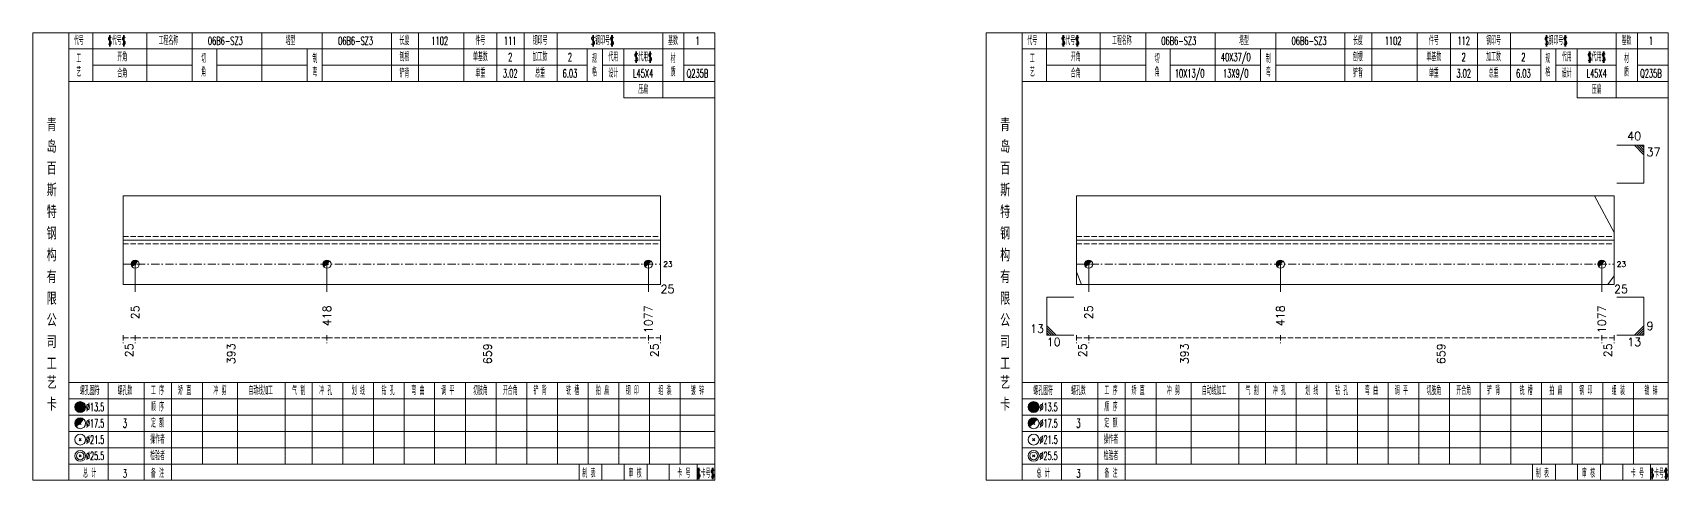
# Model space of a CAD drawing. Extents: x -533 to 8774, y 0 to 7979.
# Drawn here: x 2811 to 3414, y 7758 to 7923 of the extents above; entities that cross this region are included whole.
import ezdxf
from ezdxf.enums import TextEntityAlignment as Align

# ---------------------------------------------------------------- set-up
doc = ezdxf.new("R2010")
doc.units = 0
doc.header["$MEASUREMENT"] = 0
doc.linetypes.add('一点画线', pattern=[5.2, 3, -1, 0.2, -1])
doc.linetypes.add('虚线', pattern=[2.75, 2, -0.75])
doc.layers.get('0').update_dxf_attribs({"linetype": 'CONTINUOUS', "lineweight": 25})
for name, color, linetype, lineweight in [('1', 7, 'CONTINUOUS', 25), ('4', 7, 'CONTINUOUS', 25), ('5', 7, 'CONTINUOUS', 25)]:
    doc.layers.add(name, color=color, linetype=linetype, lineweight=lineweight)
doc.styles.get("Standard").update_dxf_attribs({"font": 'simplex.shx', "width": 0.7, "height": 3, "bigfont": 'gbhzfs.shx'})

# ---------------------------------------------------------------- blocks, each defined once
blk = doc.blocks.new('孔17.5')
at = {"layer": '5', "color": 7, "linetype": 'Continuous', "lineweight": 0}
for p, q in [((-0.2, -0.2), (0.2, 0.2)), ((-0.2, 0.2), (0.2, -0.2))]:
    blk.add_line(p, q, dxfattribs=at)
at = {"layer": '5', "color": 7, "linetype": 'Continuous', "lineweight": 13}
blk.add_circle((0, 0), 1, dxfattribs=at)
for radius in [0.9, 0.8, 0.7, 0.6, 0.5, 0.4, 0.3, 0.2, 0.1]:
    blk.add_arc((0, 0), radius, 45, 225, dxfattribs=at)

msp = doc.modelspace()

# ---------------------------------------------------------------- linework, layer by layer
at = {"color": 7, "linetype": 'Continuous', "lineweight": 13}
for p, q in [((3405, 7881.27), (3395, 7881.27)), ((3401.5, 7881.27), (3405, 7877.77)), ((3402.38, 7881.27), (3405, 7878.65)), ((3403.25, 7881.27), (3405, 7879.52)), ((3404.13, 7881.27), (3405, 7880.4)), ((3405, 7867.27), (3405, 7881.27)), ((3405, 7867.27), (3395, 7867.27)), ((3394, 7849.17), (3386.81, 7862.6)), ((2848.99, 7837.44), (2848.99, 7827.27)), ((2919.64, 7837.44), (2919.64, 7827.27)), ((3038.11, 7837.44), (3038.11, 7827.27)), ((3200.39, 7837.44), (3200.39, 7827.27)), ((3271.04, 7837.44), (3271.04, 7827.27)), ((3389.51, 7837.44), (3389.51, 7827.27)), ((3195.9, 7834.66), (3197.7, 7829.94)), ((3394, 7833.2), (3391.66, 7829.94)), ((3184.9, 7825.27), (3194.9, 7825.27)), ((3184.9, 7825.27), (3184.9, 7811.27)), ((3405, 7825.27), (3395, 7825.27)), ((3405, 7825.27), (3405, 7811.27)), ((3188.4, 7811.27), (3184.9, 7814.77)), ((3187.53, 7811.27), (3184.9, 7813.9)), ((3186.65, 7811.27), (3184.9, 7813.02)), ((3401.5, 7811.27), (3405, 7814.77)), ((3402.38, 7811.27), (3405, 7813.9)), ((3403.25, 7811.27), (3405, 7813.02)), ((3185.78, 7811.27), (3184.9, 7812.15)), ((3184.9, 7811.27), (3194.9, 7811.27)), ((3405, 7811.27), (3395, 7811.27)), ((3404.13, 7811.27), (3405, 7812.15))]:
    msp.add_line(p, q, dxfattribs=at)
at = {"color": 7, "linetype": 'Continuous', "lineweight": 18}
for p, q in [((2844.5, 7862.6), (2844.5, 7829.94)), ((2844.5, 7862.6), (3042.6, 7862.6)), ((3042.6, 7862.6), (3042.6, 7829.94)), ((3195.9, 7862.6), (3195.9, 7829.94)), ((3195.9, 7862.6), (3394, 7862.6)), ((3394, 7862.6), (3394, 7829.94)), ((2844.5, 7846.27), (3042.6, 7846.27)), ((3195.9, 7846.27), (3394, 7846.27))]:
    msp.add_line(p, q, dxfattribs=at)
at = {"color": 1, "linetype": '虚线', "lineweight": 18}
for p, q in [((2844.5, 7847.6), (3042.6, 7847.6)), ((2844.5, 7844.94), (3042.6, 7844.94)), ((3195.9, 7847.6), (3394, 7847.6)), ((3195.9, 7844.94), (3394, 7844.94))]:
    msp.add_line(p, q, dxfattribs=at)
at = {"color": 3, "linetype": '一点画线', "lineweight": 13}
for p, q in [((2844.5, 7837.44), (3042.6, 7837.44)), ((3195.9, 7837.44), (3394, 7837.44))]:
    msp.add_line(p, q, dxfattribs=at)
at = {"color": 8, "linetype": '虚线', "lineweight": 9}
for p, q in [((2844.5, 7811.27), (2844.5, 7808.27)), ((2844.5, 7810.27), (2848.99, 7810.27)), ((2848.99, 7811.27), (2848.99, 7808.27)), ((2848.99, 7811.27), (2848.99, 7808.27)), ((2848.99, 7810.27), (2919.64, 7810.27)), ((2919.64, 7811.27), (2919.64, 7808.27)), ((2919.64, 7811.27), (2919.64, 7808.27)), ((2919.64, 7810.27), (3038.11, 7810.27)), ((3038.11, 7811.27), (3038.11, 7808.27)), ((3038.11, 7811.27), (3038.11, 7808.27)), ((3038.11, 7810.27), (3042.6, 7810.27)), ((3042.6, 7811.27), (3042.6, 7808.27)), ((3195.9, 7811.27), (3195.9, 7808.27)), ((3195.9, 7810.27), (3200.39, 7810.27)), ((3200.39, 7811.27), (3200.39, 7808.27)), ((3200.39, 7811.27), (3200.39, 7808.27)), ((3200.39, 7810.27), (3271.04, 7810.27)), ((3271.04, 7811.27), (3271.04, 7808.27)), ((3271.04, 7811.27), (3271.04, 7808.27)), ((3271.04, 7810.27), (3389.51, 7810.27)), ((3389.51, 7811.27), (3389.51, 7808.27)), ((3389.51, 7811.27), (3389.51, 7808.27)), ((3389.51, 7810.27), (3394, 7810.27)), ((3394, 7811.27), (3394, 7808.27))]:
    msp.add_line(p, q, dxfattribs=at)
at = {"layer": '1', "color": 7, "linetype": 'Continuous', "lineweight": 18}
for p, q in [((2844.5, 7829.94), (3042.6, 7829.94)), ((3195.9, 7829.94), (3394, 7829.94))]:
    msp.add_line(p, q, dxfattribs=at)
at = {"layer": '4', "color": 1, "linetype": 'Continuous', "lineweight": 18}
for p, q in [((2824.5, 7757.77), (2824.5, 7922.77)), ((2833.4, 7904.77), (2833.4, 7922.77)), ((2853.2, 7904.77), (2853.2, 7922.77)), ((2870, 7904.77), (2870, 7922.77)), ((2895.6, 7904.77), (2895.6, 7922.77)), ((2917.9, 7904.77), (2917.9, 7922.77)), ((2943.4, 7904.77), (2943.4, 7922.77)), ((2953.4, 7904.77), (2953.4, 7922.77)), ((2970.1, 7904.77), (2970.1, 7922.77)), ((2982.3, 7904.77), (2982.3, 7922.77)), ((2992.3, 7904.77), (2992.3, 7922.77)), ((3004.5, 7904.77), (3004.5, 7922.77)), ((3043.4, 7898.77), (3043.4, 7922.77)), ((3051.2, 7904.77), (3051.2, 7922.77)), ((3175.9, 7757.77), (3175.9, 7922.77)), ((3184.8, 7904.77), (3184.8, 7922.77)), ((3204.6, 7904.77), (3204.6, 7922.77)), ((3221.4, 7904.77), (3221.4, 7922.77)), ((3247, 7904.77), (3247, 7922.77)), ((3269.3, 7904.77), (3269.3, 7922.77)), ((3294.8, 7904.77), (3294.8, 7922.77)), ((3304.8, 7904.77), (3304.8, 7922.77)), ((3321.5, 7904.77), (3321.5, 7922.77)), ((3333.7, 7904.77), (3333.7, 7922.77)), ((3343.7, 7904.77), (3343.7, 7922.77)), ((3355.9, 7904.77), (3355.9, 7922.77)), ((3394.8, 7898.77), (3394.8, 7922.77)), ((3402.6, 7904.77), (3402.6, 7922.77)), ((2824.5, 7916.77), (3062.6, 7916.77)), ((2879, 7904.77), (2879, 7916.77)), ((2912.3, 7904.77), (2912.3, 7916.77)), ((3015.6, 7904.77), (3015.6, 7916.77)), ((3021.2, 7904.77), (3021.2, 7916.77)), ((3029, 7898.77), (3029, 7916.77)), ((3175.9, 7916.77), (3414, 7916.77)), ((3230.4, 7904.77), (3230.4, 7916.77)), ((3263.7, 7904.77), (3263.7, 7916.77)), ((3367, 7904.77), (3367, 7916.77)), ((3372.6, 7904.77), (3372.6, 7916.77)), ((3380.4, 7898.77), (3380.4, 7916.77)), ((2833.4, 7910.77), (2870, 7910.77)), ((2879, 7910.77), (2912.3, 7910.77)), ((2917.9, 7910.77), (3015.6, 7910.77)), ((3021.2, 7910.77), (3043.4, 7910.77)), ((3051.2, 7910.77), (3062.6, 7910.77)), ((3184.8, 7910.77), (3221.4, 7910.77)), ((3230.4, 7910.77), (3263.7, 7910.77)), ((3269.3, 7910.77), (3367, 7910.77)), ((3372.6, 7910.77), (3394.8, 7910.77)), ((3402.6, 7910.77), (3414, 7910.77)), ((2824.5, 7904.77), (3062.6, 7904.77)), ((3175.9, 7904.77), (3414, 7904.77)), ((3029, 7898.77), (3062.6, 7898.77)), ((3380.4, 7898.77), (3414, 7898.77)), ((2824.5, 7793.77), (3062.6, 7793.77)), ((2839, 7757.77), (2839, 7793.77)), ((2852.3, 7757.77), (2852.3, 7793.77)), ((2862.4, 7757.77), (2862.4, 7793.77)), ((2873.8, 7763.77), (2873.8, 7793.77)), ((2886.7, 7763.77), (2886.7, 7793.77)), ((2904.3, 7763.77), (2904.3, 7793.77)), ((2914.2, 7763.77), (2914.2, 7793.77)), ((2925.5, 7763.77), (2925.5, 7793.77)), ((2936.8, 7763.77), (2936.8, 7793.77)), ((2948.1, 7763.77), (2948.1, 7793.77)), ((2959.3, 7763.77), (2959.3, 7793.77)), ((2970.7, 7763.77), (2970.7, 7793.77)), ((2982, 7763.77), (2982, 7793.77)), ((2993.3, 7763.77), (2993.3, 7793.77)), ((3004.6, 7763.77), (3004.6, 7793.77)), ((3015.9, 7763.77), (3015.9, 7793.77)), ((3027.2, 7763.77), (3027.2, 7793.77)), ((3038.5, 7763.77), (3038.5, 7793.77)), ((3049.8, 7763.77), (3049.8, 7793.77)), ((3175.9, 7793.77), (3414, 7793.77)), ((3190.4, 7757.77), (3190.4, 7793.77)), ((3203.7, 7757.77), (3203.7, 7793.77)), ((3213.8, 7757.77), (3213.8, 7793.77)), ((3225.2, 7763.77), (3225.2, 7793.77)), ((3238.1, 7763.77), (3238.1, 7793.77)), ((3255.7, 7763.77), (3255.7, 7793.77)), ((3265.6, 7763.77), (3265.6, 7793.77)), ((3276.9, 7763.77), (3276.9, 7793.77)), ((3288.2, 7763.77), (3288.2, 7793.77)), ((3299.5, 7763.77), (3299.5, 7793.77)), ((3310.7, 7763.77), (3310.7, 7793.77)), ((3322.1, 7763.77), (3322.1, 7793.77)), ((3333.4, 7763.77), (3333.4, 7793.77)), ((3344.7, 7763.77), (3344.7, 7793.77)), ((3356, 7763.77), (3356, 7793.77)), ((3367.3, 7763.77), (3367.3, 7793.77)), ((3378.6, 7763.77), (3378.6, 7793.77)), ((3389.9, 7763.77), (3389.9, 7793.77)), ((3401.2, 7763.77), (3401.2, 7793.77)), ((2824.5, 7787.77), (3062.6, 7787.77)), ((3175.9, 7787.77), (3414, 7787.77)), ((2824.5, 7781.77), (3062.6, 7781.77)), ((3175.9, 7781.77), (3414, 7781.77)), ((2824.5, 7775.77), (3062.6, 7775.77)), ((3175.9, 7775.77), (3414, 7775.77)), ((2824.5, 7769.77), (3062.6, 7769.77)), ((3175.9, 7769.77), (3414, 7769.77)), ((2824.5, 7763.77), (3062.6, 7763.77)), ((3012.6, 7757.77), (3012.6, 7763.77)), ((3021, 7757.77), (3021, 7763.77)), ((3029.2, 7757.77), (3029.2, 7763.77)), ((3037.6, 7757.77), (3037.6, 7763.77)), ((3045.8, 7757.77), (3045.8, 7763.77)), ((3056.1, 7757.77), (3056.1, 7763.77)), ((3175.9, 7763.77), (3414, 7763.77)), ((3364, 7757.77), (3364, 7763.77)), ((3372.4, 7757.77), (3372.4, 7763.77)), ((3380.6, 7757.77), (3380.6, 7763.77)), ((3389, 7757.77), (3389, 7763.77)), ((3397.2, 7757.77), (3397.2, 7763.77)), ((3407.5, 7757.77), (3407.5, 7763.77))]:
    msp.add_line(p, q, dxfattribs=at)
at = {"layer": '4', "color": 7, "linetype": 'Continuous', "lineweight": 13}
for p, q in [((2828.5, 7784.57), (2828.9, 7784.97)), ((2828.9, 7784.57), (2828.5, 7784.97)), ((3179.9, 7784.57), (3180.3, 7784.97)), ((3180.3, 7784.57), (3179.9, 7784.97)), ((2828.3, 7772.37), (2829.1, 7773.17)), ((2829.1, 7772.37), (2828.3, 7773.17)), ((3179.7, 7772.37), (3180.5, 7773.17)), ((3180.5, 7772.37), (3179.7, 7773.17)), ((2828.3, 7766.37), (2829.1, 7767.17)), ((2829.1, 7766.37), (2828.3, 7767.17)), ((3179.7, 7766.37), (3180.5, 7767.17)), ((3180.5, 7766.37), (3179.7, 7767.17))]:
    msp.add_line(p, q, dxfattribs=at)
at = {"layer": '4', "color": 7, "linetype": 'Continuous', "lineweight": 0}
for p, q in [((2828.3, 7778.37), (2829.1, 7779.17)), ((2828.3, 7779.17), (2829.1, 7778.37)), ((3179.7, 7778.37), (3180.5, 7779.17)), ((3179.7, 7779.17), (3180.5, 7778.37))]:
    msp.add_line(p, q, dxfattribs=at)
at = {"layer": '4', "color": 1, "linetype": 'Continuous', "lineweight": 18}
for points in [[(2811.2, 7922.77), (2811.2, 7757.77), (3062.6, 7757.77), (3062.6, 7922.77)], [(3162.6, 7922.77), (3162.6, 7757.77), (3414, 7757.77), (3414, 7922.77)]]:
    msp.add_lwpolyline(points, close=True, dxfattribs=at)
at = {"layer": '4', "color": 7, "linetype": 'Continuous', "lineweight": 13}
for centre, radius in [((2828.7, 7784.77), 2), ((2828.7, 7784.77), 1.8), ((2828.7, 7784.77), 1.6), ((2828.7, 7784.77), 1.4), ((2828.7, 7784.77), 1.2), ((2828.7, 7784.77), 1), ((2828.7, 7784.77), 0.8), ((2828.7, 7784.77), 0.6), ((2828.7, 7784.77), 0.4), ((2828.7, 7784.77), 0.2), ((3180.1, 7784.77), 2), ((3180.1, 7784.77), 1.8), ((3180.1, 7784.77), 1.6), ((3180.1, 7784.77), 1.4), ((3180.1, 7784.77), 1.2), ((3180.1, 7784.77), 1), ((3180.1, 7784.77), 0.8), ((3180.1, 7784.77), 0.6), ((3180.1, 7784.77), 0.4), ((3180.1, 7784.77), 0.2), ((2828.7, 7778.77), 2), ((3180.1, 7778.77), 2), ((2828.7, 7772.77), 2), ((3180.1, 7772.77), 2), ((2828.7, 7766.77), 2), ((2828.7, 7766.77), 1.4), ((3180.1, 7766.77), 2), ((3180.1, 7766.77), 1.4)]:
    msp.add_circle(centre, radius, dxfattribs=at)
for centre, radius in [((2828.7, 7778.77), 1.8), ((2828.7, 7778.77), 1.6), ((2828.7, 7778.77), 1.4), ((2828.7, 7778.77), 1.2), ((2828.7, 7778.77), 1), ((2828.7, 7778.77), 0.8), ((2828.7, 7778.77), 0.6), ((2828.7, 7778.77), 0.4), ((2828.7, 7778.77), 0.2), ((3180.1, 7778.77), 1.8), ((3180.1, 7778.77), 1.6), ((3180.1, 7778.77), 1.4), ((3180.1, 7778.77), 1.2), ((3180.1, 7778.77), 1), ((3180.1, 7778.77), 0.8), ((3180.1, 7778.77), 0.6), ((3180.1, 7778.77), 0.4), ((3180.1, 7778.77), 0.2)]:
    msp.add_arc(centre, radius, 45, 225, dxfattribs=at)

# ---------------------------------------------------------------- block references
at = {"layer": '1', "color": 7, "linetype": 'Continuous', "lineweight": 13, "xscale": 1.5, "yscale": 1.5, "zscale": 1.5}
for p in [(2848.99, 7837.44), (2919.64, 7837.44), (3038.11, 7837.44), (3200.39, 7837.44), (3271.04, 7837.44), (3389.51, 7837.44)]:
    msp.add_blockref('孔17.5', p, dxfattribs=at)

# ---------------------------------------------------------------- texts
at = {"color": 7, "linetype": 'Continuous', "lineweight": 13}
for s, p in [('40', (3404, 7882.27)), ('13', (3183.9, 7811.27))]:
    msp.add_text(s, height=3, dxfattribs=at).set_placement(p, align=Align.BOTTOM_RIGHT)
for s, p in [('37', (3406, 7880.27)), ('10', (3184.9, 7810.27))]:
    msp.add_text(s, height=3, dxfattribs=at).set_placement(p, align=Align.TOP_LEFT)
for p in [(3043.6, 7837.44), (3395, 7837.44)]:
    msp.add_text('23', height=2, dxfattribs=at).set_placement(p, align=Align.MIDDLE_LEFT)
msp.add_text('9', height=3, dxfattribs=at).set_placement((3406, 7812.27), align=Align.BOTTOM_LEFT)
at = {"color": 8, "linetype": 'Continuous', "lineweight": 9}
for s, p in [('25', (2846.75, 7808.27)), ('393', (2884.32, 7808.27)), ('659', (2978.87, 7808.27)), ('25', (3040.35, 7808.27)), ('25', (3198.15, 7808.27)), ('393', (3235.72, 7808.27)), ('659', (3330.27, 7808.27)), ('25', (3391.75, 7808.27))]:
    msp.add_text(s, height=3, rotation=90, dxfattribs=at).set_placement(p, align=Align.MIDDLE_RIGHT)
at = {"color": 7, "linetype": 'Continuous', "lineweight": 13}
msp.add_text('13', height=3, dxfattribs=at).set_placement((3404, 7810.27), align=Align.TOP_RIGHT)
at = {"layer": '1', "color": 7, "linetype": 'Continuous', "lineweight": 13}
for p in [(3042.6, 7828.27), (3394, 7828.27)]:
    msp.add_text('25', height=3, dxfattribs=at).set_placement(p, align=Align.MIDDLE_LEFT)
for s, p in [('25', (2848.99, 7822.27)), ('418', (2919.64, 7822.27)), ('1077', (3038.11, 7822.27)), ('25', (3200.39, 7822.27)), ('418', (3271.04, 7822.27)), ('1077', (3389.51, 7822.27))]:
    msp.add_text(s, height=3, rotation=90, dxfattribs=at).set_placement(p, align=Align.MIDDLE_RIGHT)
at = {"layer": '4', "color": 1, "linetype": 'Continuous', "lineweight": 13}
for s, height, width, p in [('代号', 3, 0.6, (2828.2, 7919.77)), ('$代号$', 3, 0.6, (2842.2, 7919.77)), ('工程名称', 3, 0.6, (2861.2, 7919.77)), ('06B6-SZ3', 3, 0.6, (2882.2, 7919.77)), ('塔型', 3, 0.6, (2906.2, 7919.77)), ('06B6-SZ3', 3, 0.6, (2930.2, 7919.77)), ('长度', 3, 0.6, (2948.2, 7919.77)), ('1102', 3, 0.6, (2961.2, 7919.77)), ('件号', 3, 0.6, (2976.2, 7919.77)), ('111', 3, 0.6, (2987.2, 7919.77)), ('钢印号', 3, 0.6, (2998.2, 7919.77)), ('$钢印号$', 3, 0.6, (3021.2, 7919.77)), ('基数', 3, 0.6, (3047.2, 7919.77)), ('1', 3, 0.6, (3056.2, 7919.77)), ('代号', 3, 0.6, (3179.6, 7919.77)), ('$代号$', 3, 0.6, (3193.6, 7919.77)), ('工程名称', 3, 0.6, (3212.6, 7919.77)), ('06B6-SZ3', 3, 0.6, (3233.6, 7919.77)), ('塔型', 3, 0.6, (3257.6, 7919.77)), ('06B6-SZ3', 3, 0.6, (3281.6, 7919.77)), ('长度', 3, 0.6, (3299.6, 7919.77)), ('1102', 3, 0.6, (3312.6, 7919.77)), ('件号', 3, 0.6, (3327.6, 7919.77)), ('112', 3, 0.6, (3338.6, 7919.77)), ('钢印号', 3, 0.6, (3349.6, 7919.77)), ('$钢印号$', 3, 0.6, (3372.6, 7919.77)), ('基数', 3, 0.6, (3398.6, 7919.77)), ('1', 3, 0.6, (3407.6, 7919.77)), ('开角', 3, 0.6, (2844.2, 7913.77)), ('切', 3, 0.6, (2874.2, 7913.17)), ('制', 3, 0.6, (2915.2, 7913.17)), ('刨根', 3, 0.6, (2948.2, 7913.77)), ('单基数', 3, 0.6, (2976.2, 7913.77)), ('2', 3, 0.6, (2987.2, 7913.77)), ('加工数', 3, 0.6, (2998.2, 7913.77)), ('2', 3, 0.6, (3009.2, 7913.77)), ('规', 3, 0.6, (3018.2, 7913.17)), ('代用', 3, 0.6, (3025.2, 7913.77)), ('$代用$', 3, 0.6, (3036.2, 7913.77)), ('材', 3, 0.6, (3047.2, 7913.17)), ('开角', 3, 0.6, (3195.6, 7913.77)), ('切', 3, 0.6, (3225.6, 7913.17)), ('40X37/0', 3, 0.6, (3254.6, 7913.77)), ('制', 3, 0.6, (3266.6, 7913.17)), ('刨根', 3, 0.6, (3299.6, 7913.77)), ('单基数', 3, 0.6, (3327.6, 7913.77)), ('2', 3, 0.6, (3338.6, 7913.77)), ('加工数', 3, 0.6, (3349.6, 7913.77)), ('2', 3, 0.6, (3360.6, 7913.77)), ('规', 3, 0.6, (3369.6, 7913.17)), ('代用', 3, 0.6, (3376.6, 7913.77)), ('$代用$', 3, 0.6, (3387.6, 7913.77)), ('材', 3, 0.6, (3398.6, 7913.17)), ('工', 3, 0.6, (2828.2, 7913.17)), ('艺', 3, 0.6, (2828.2, 7908.17)), ('合角', 3, 0.6, (2844.2, 7907.77)), ('角', 3, 0.6, (2874.2, 7908.17)), ('弯', 3, 0.6, (2915.2, 7908.17)), ('铲背', 3, 0.6, (2948.2, 7907.77)), ('单重', 3, 0.6, (2976.2, 7907.77)), ('3.02', 3, 0.6, (2987.2, 7907.77)), ('总重', 3, 0.6, (2998.2, 7907.77)), ('6.03', 3, 0.6, (3009.2, 7907.77)), ('格', 3, 0.6, (3018.2, 7908.17)), ('设计', 3, 0.6, (3025.2, 7907.77)), ('L45X4', 3, 0.6, (3036.2, 7907.77)), ('质', 3, 0.6, (3047.2, 7908.17)), ('Q235B', 3, 0.6, (3056.2, 7907.77)), ('工', 3, 0.6, (3179.6, 7913.17)), ('艺', 3, 0.6, (3179.6, 7908.17)), ('合角', 3, 0.6, (3195.6, 7907.77)), ('角', 3, 0.6, (3225.6, 7908.17)), ('10X13/0', 3, 0.6, (3237.6, 7907.77)), ('13X9/0', 3, 0.6, (3254.6, 7907.77)), ('弯', 3, 0.6, (3266.6, 7908.17)), ('铲背', 3, 0.6, (3299.6, 7907.77)), ('单重', 3, 0.6, (3327.6, 7907.77)), ('3.02', 3, 0.6, (3338.6, 7907.77)), ('总重', 3, 0.6, (3349.6, 7907.77)), ('6.03', 3, 0.6, (3360.6, 7907.77)), ('格', 3, 0.6, (3369.6, 7908.17)), ('设计', 3, 0.6, (3376.6, 7907.77)), ('L45X4', 3, 0.6, (3387.6, 7907.77)), ('质', 3, 0.6, (3398.6, 7908.17)), ('Q235B', 3, 0.6, (3407.6, 7907.77)), ('压扁', 3, 0.6, (3036.2, 7901.77)), ('压扁', 3, 0.6, (3387.6, 7901.77)), ('青', 4.6, 0.8, (2818.2, 7888.77)), ('青', 4.6, 0.8, (3169.6, 7888.77)), ('岛', 4.6, 0.8, (2818.2, 7880.77)), ('岛', 4.6, 0.8, (3169.6, 7880.77)), ('百', 4.6, 0.8, (2818.2, 7872.77)), ('百', 4.6, 0.8, (3169.6, 7872.77)), ('斯', 4.6, 0.8, (2818.2, 7864.77)), ('斯', 4.6, 0.8, (3169.6, 7864.77)), ('特', 4.6, 0.8, (2818.2, 7856.77)), ('特', 4.6, 0.8, (3169.6, 7856.77)), ('钢', 4.6, 0.8, (2818.2, 7848.77)), ('钢', 4.6, 0.8, (3169.6, 7848.77)), ('构', 4.6, 0.8, (2818.2, 7840.77)), ('构', 4.6, 0.8, (3169.6, 7840.77)), ('有', 4.6, 0.8, (2818.2, 7832.77)), ('有', 4.6, 0.8, (3169.6, 7832.77)), ('限', 4.6, 0.8, (2818.2, 7824.77)), ('限', 4.6, 0.8, (3169.6, 7824.77)), ('公', 4.6, 0.8, (2818.2, 7816.77)), ('公', 4.6, 0.8, (3169.6, 7816.77)), ('司', 4.6, 0.8, (2818.2, 7808.77)), ('司', 4.6, 0.8, (3169.6, 7808.77)), ('工', 4.6, 0.8, (2818.2, 7800.77)), ('工', 4.6, 0.8, (3169.6, 7800.77)), ('艺', 4.6, 0.8, (2818.2, 7793.77)), ('艺', 4.6, 0.8, (3169.6, 7793.77)), ('卡', 4.6, 0.8, (2818.2, 7785.77)), ('螺孔图符', 3, 0.6, (2832.2, 7790.77)), ('螺孔数', 3, 0.6, (2845.2, 7790.77)), ('工 序', 3, 0.6, (2857.2, 7790.77)), ('矫 直', 3, 0.6, (2867.2, 7790.77)), ('冲 剪', 3, 0.6, (2880.2, 7790.77)), ('自动线加工', 3, 0.6, (2895.2, 7790.77)), ('气 割', 3, 0.6, (2909.2, 7790.77)), ('冲 孔', 3, 0.6, (2919.2, 7790.77)), ('划 线', 3, 0.6, (2931.2, 7790.77)), ('钻 孔', 3, 0.6, (2942.2, 7790.77)), ('弯 曲', 3, 0.6, (2953.2, 7790.77)), ('调 平', 3, 0.6, (2964.2, 7790.77)), ('切肢角', 3, 0.6, (2976.2, 7790.77)), ('开合角', 3, 0.6, (2987.2, 7790.77)), ('铲 背', 3, 0.6, (2998.2, 7790.77)), ('铣 槽', 3, 0.6, (3010.2, 7790.77)), ('拍 扁', 3, 0.6, (3021.2, 7790.77)), ('钢 印', 3, 0.6, (3032.2, 7790.77)), ('组 装', 3, 0.6, (3044.2, 7790.77)), ('镀 锌', 3, 0.6, (3056.2, 7790.77)), ('卡', 4.6, 0.8, (3169.6, 7785.77)), ('螺孔图符', 3, 0.6, (3183.6, 7790.77)), ('螺孔数', 3, 0.6, (3196.6, 7790.77)), ('工 序', 3, 0.6, (3208.6, 7790.77)), ('矫 直', 3, 0.6, (3218.6, 7790.77)), ('冲 剪', 3, 0.6, (3231.6, 7790.77)), ('自动线加工', 3, 0.6, (3246.6, 7790.77)), ('气 割', 3, 0.6, (3260.6, 7790.77)), ('冲 孔', 3, 0.6, (3270.6, 7790.77)), ('划 线', 3, 0.6, (3282.6, 7790.77)), ('钻 孔', 3, 0.6, (3293.6, 7790.77)), ('弯 曲', 3, 0.6, (3304.6, 7790.77)), ('调 平', 3, 0.6, (3315.6, 7790.77)), ('切肢角', 3, 0.6, (3327.6, 7790.77)), ('开合角', 3, 0.6, (3338.6, 7790.77)), ('铲 背', 3, 0.6, (3349.6, 7790.77)), ('铣 槽', 3, 0.6, (3361.6, 7790.77)), ('拍 扁', 3, 0.6, (3372.6, 7790.77)), ('钢 印', 3, 0.6, (3383.6, 7790.77)), ('组 装', 3, 0.6, (3395.6, 7790.77)), ('镀 锌', 3, 0.6, (3407.6, 7790.77)), ('%%C13.5', 3, 0.5, (2834.2, 7784.77)), ('顺 序', 3, 0.6, (2857.2, 7784.77)), ('%%C13.5', 3, 0.5, (3185.6, 7784.77)), ('顺 序', 3, 0.6, (3208.6, 7784.77)), ('%%C17.5', 3, 0.5, (2834.2, 7778.77)), ('3', 3.2, 0.6, (2845.2, 7778.77)), ('定 额', 3, 0.6, (2857.2, 7778.77)), ('%%C17.5', 3, 0.5, (3185.6, 7778.77)), ('3', 3.2, 0.6, (3196.6, 7778.77)), ('定 额', 3, 0.6, (3208.6, 7778.77)), ('%%C21.5', 3, 0.5, (2834.2, 7772.77)), ('操作者', 3, 0.6, (2857.2, 7772.77)), ('%%C21.5', 3, 0.5, (3185.6, 7772.77)), ('操作者', 3, 0.6, (3208.6, 7772.77)), ('%%C25.5', 3, 0.5, (2834.2, 7766.77)), ('检验者', 3, 0.6, (2857.2, 7766.77)), ('%%C25.5', 3, 0.5, (3185.6, 7766.77)), ('检验者', 3, 0.6, (3208.6, 7766.77)), ('总 计', 3, 0.6, (2832.2, 7760.27)), ('3', 3, 0.6, (2845.2, 7760.27)), ('备 注', 3, 0.6, (2857.2, 7760.27)), ('制 表', 3, 0.6, (3016.2, 7760.27)), ('审 核', 3, 0.6, (3033.2, 7760.27)), ('卡 号', 3, 0.6, (3051.2, 7760.27)), ('$卡号$', 3, 0.6, (3059.2, 7760.27)), ('总 计', 3, 0.6, (3183.6, 7760.27)), ('3', 3, 0.6, (3196.6, 7760.27)), ('备 注', 3, 0.6, (3208.6, 7760.27)), ('制 表', 3, 0.6, (3367.6, 7760.27)), ('审 核', 3, 0.6, (3384.6, 7760.27)), ('卡 号', 3, 0.6, (3402.6, 7760.27)), ('$卡号$', 3, 0.6, (3410.6, 7760.27))]:
    msp.add_text(s, height=height, dxfattribs=dict(at, width=width)).set_placement(p, align=Align.MIDDLE_CENTER)

doc.saveas('drawing.dxf')
